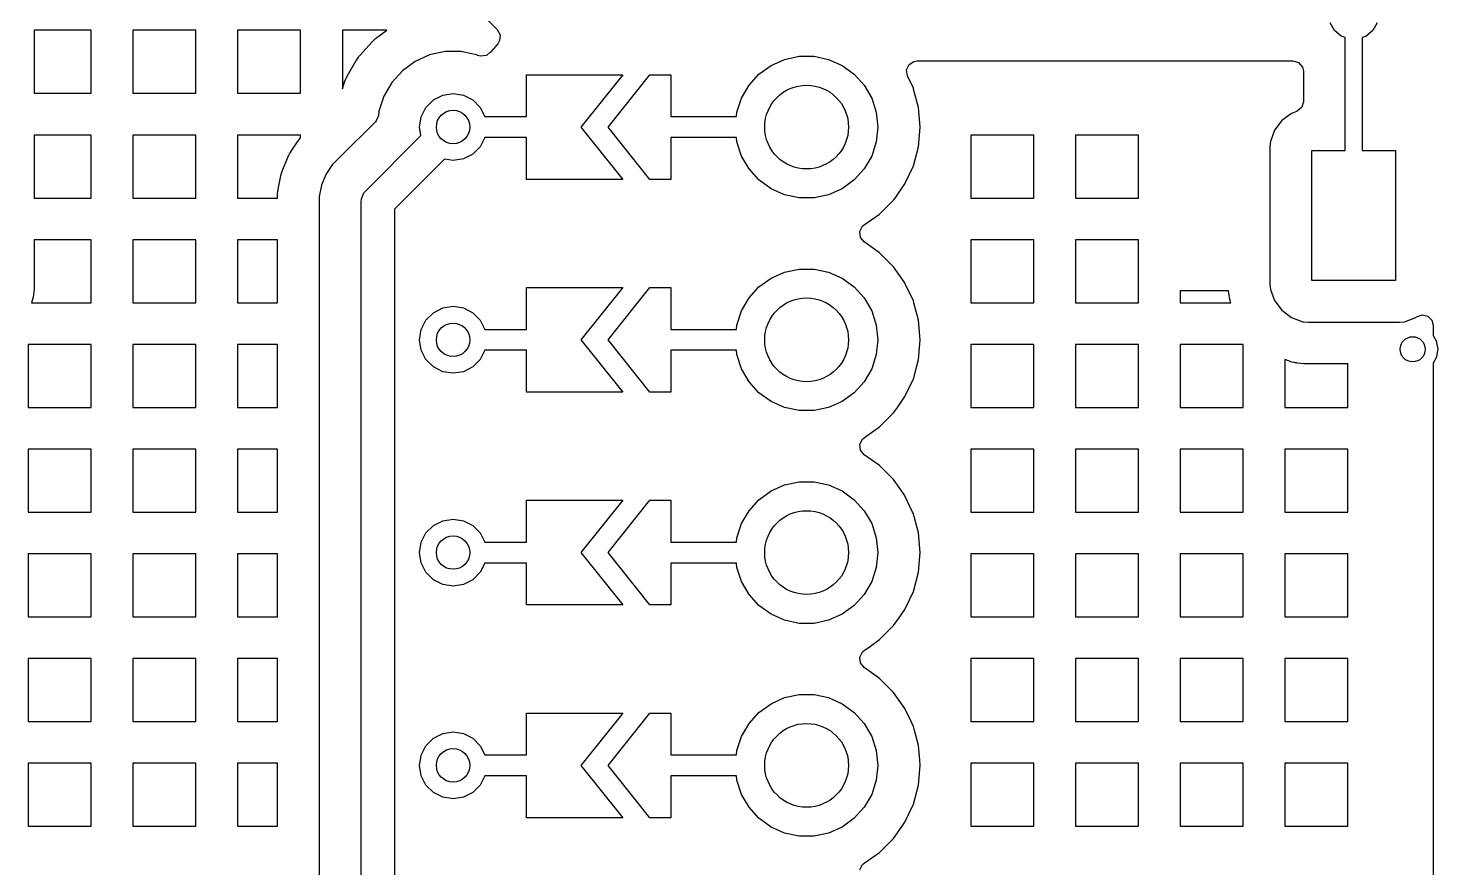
# Model space of a CAD drawing. Extents: x 2.49 to 8.57, y -5.87 to -1.87.
# Drawn here: x 7.91 to 8.572, y -2.864 to -2.47 of the extents above; entities that cross this region are included whole.
import ezdxf

# ---------------------------------------------------------------- set-up
doc = ezdxf.new("R2010")
doc.units = 0
doc.header["$MEASUREMENT"] = 0
doc.layers.add('BLACK', color=7, linetype='CONTINUOUS')

msp = doc.modelspace()

# ---------------------------------------------------------------- linework, layer by layer
at = {"layer": 'BLACK', "linetype": 'CONTINUOUS'}
for p, q in [((8.1129, -2.45314), (8.13021, -2.47045)), ((7.93938, -2.47079), (7.91254, -2.47079)), ((7.91254, -2.47079), (7.91254, -2.50039)), ((7.93938, -2.50039), (7.93938, -2.47079)), ((7.98859, -2.47079), (7.95898, -2.47079)), ((7.95898, -2.47079), (7.95898, -2.50039)), ((7.98859, -2.50039), (7.98859, -2.47079)), ((8.0378, -2.47079), (8.0082, -2.47079)), ((8.0082, -2.47079), (8.0082, -2.50039)), ((8.0378, -2.49825), (8.0378, -2.47079)), ((8.07836, -2.47079), (8.05741, -2.47079)), ((8.05741, -2.47079), (8.05741, -2.49825)), ((8.07366, -2.4742), (8.07836, -2.47079)), ((8.13021, -2.47045), (8.13152, -2.47286)), ((8.52363, -2.47082), (8.52158, -2.46727)), ((8.52677, -2.47346), (8.52363, -2.47082)), ((8.54172, -2.47082), (8.53858, -2.47346)), ((8.54378, -2.46727), (8.54172, -2.47082)), ((8.06569, -2.48256), (8.07137, -2.47626)), ((8.07137, -2.47626), (8.07154, -2.47608)), ((8.07154, -2.47608), (8.07191, -2.47571)), ((8.07191, -2.47571), (8.07209, -2.47554)), ((8.07209, -2.47554), (8.07286, -2.47485)), ((8.07286, -2.47485), (8.07305, -2.47468)), ((8.07305, -2.47468), (8.07345, -2.47436)), ((8.07345, -2.47436), (8.07366, -2.4742)), ((8.13044, -2.47709), (8.12716, -2.48089)), ((8.13133, -2.4756), (8.13044, -2.47709)), ((8.13152, -2.47286), (8.13133, -2.4756)), ((8.52874, -2.47417), (8.52677, -2.47346)), ((8.52874, -2.52728), (8.52874, -2.47417)), ((8.53858, -2.47346), (8.53661, -2.47417)), ((8.53661, -2.47417), (8.53661, -2.52728)), ((8.06445, -2.48419), (8.06505, -2.48336)), ((8.06505, -2.48336), (8.0652, -2.48316)), ((8.0652, -2.48316), (8.06553, -2.48276)), ((8.06553, -2.48276), (8.06569, -2.48256)), ((8.09843, -2.48235), (8.09162, -2.48538)), ((8.10492, -2.48097), (8.09843, -2.48235)), ((8.09843, -2.48235), (8.09843, -2.48235)), ((8.10572, -2.4808), (8.10492, -2.48097)), ((8.11318, -2.4808), (8.10572, -2.4808)), ((8.11442, -2.48107), (8.11318, -2.4808)), ((8.12046, -2.48235), (8.11442, -2.48107)), ((8.12111, -2.48264), (8.12046, -2.48235)), ((8.1224, -2.48301), (8.12111, -2.48264)), ((8.12512, -2.48262), (8.1224, -2.48301)), ((8.12687, -2.4811), (8.12512, -2.48262)), ((8.12693, -2.48115), (8.12687, -2.4811)), ((8.12716, -2.48089), (8.12693, -2.48115)), ((8.26525, -2.48443), (8.27209, -2.48297)), ((8.27209, -2.48297), (8.27909, -2.48297)), ((8.27909, -2.48297), (8.28593, -2.48443)), ((8.05965, -2.4924), (8.06389, -2.48505)), ((8.06389, -2.48505), (8.06402, -2.48483)), ((8.06402, -2.48483), (8.0643, -2.4844)), ((8.0643, -2.4844), (8.06445, -2.48419)), ((8.0856, -2.48976), (8.08061, -2.4953)), ((8.09162, -2.48538), (8.0856, -2.48976)), ((8.09162, -2.48538), (8.09162, -2.48538)), ((8.2532, -2.49138), (8.25886, -2.48727)), ((8.25886, -2.48727), (8.26525, -2.48443)), ((8.28593, -2.48443), (8.29232, -2.48727)), ((8.29232, -2.48727), (8.29798, -2.49138)), ((8.32259, -2.4894), (8.32371, -2.48689)), ((8.323, -2.49212), (8.32259, -2.4894)), ((8.32371, -2.48689), (8.32601, -2.48538)), ((8.32601, -2.48538), (8.32743, -2.48517)), ((8.32743, -2.48517), (8.50415, -2.48517)), ((8.50415, -2.48517), (8.50679, -2.48595)), ((8.50679, -2.48595), (8.50859, -2.48803)), ((8.50859, -2.48803), (8.50904, -2.49005)), ((8.50904, -2.49005), (8.50904, -2.50433)), ((8.05741, -2.49825), (8.05839, -2.49521)), ((8.05839, -2.49521), (8.05848, -2.49497)), ((8.05848, -2.49497), (8.05866, -2.49448)), ((8.05866, -2.49448), (8.05876, -2.49425)), ((8.05876, -2.49425), (8.05918, -2.49331)), ((8.05918, -2.49331), (8.05929, -2.49308)), ((8.05929, -2.49308), (8.05952, -2.49262)), ((8.05952, -2.49262), (8.05965, -2.4924)), ((8.08061, -2.4953), (8.07688, -2.50175)), ((8.1439, -2.51133), (8.1439, -2.49165)), ((8.1439, -2.49165), (8.18917, -2.49165)), ((8.18917, -2.49165), (8.16949, -2.51625)), ((8.18228, -2.51625), (8.20197, -2.49165)), ((8.20197, -2.49165), (8.21181, -2.49165)), ((8.21181, -2.49165), (8.21181, -2.51133)), ((8.24502, -2.50264), (8.24852, -2.49658)), ((8.24852, -2.49658), (8.2532, -2.49138)), ((8.29798, -2.49138), (8.30266, -2.49658)), ((8.30266, -2.49658), (8.30616, -2.50264)), ((8.32574, -2.498), (8.323, -2.49212)), ((7.91254, -2.50039), (7.93938, -2.50039)), ((7.95898, -2.50039), (7.98859, -2.50039)), ((8.0082, -2.50039), (8.0378, -2.50039)), ((8.0378, -2.50039), (8.0378, -2.49825)), ((8.07688, -2.50175), (8.07458, -2.50884)), ((8.07688, -2.50175), (8.07688, -2.50175)), ((8.09671, -2.507), (8.10019, -2.50351)), ((8.10019, -2.50351), (8.10458, -2.50128)), ((8.10458, -2.50128), (8.10945, -2.50051)), ((8.10945, -2.50051), (8.11432, -2.50128)), ((8.11432, -2.50128), (8.11871, -2.50351)), ((8.11871, -2.50351), (8.12219, -2.507)), ((8.24286, -2.5093), (8.24502, -2.50264)), ((8.30616, -2.50264), (8.30832, -2.5093)), ((8.32587, -2.49849), (8.32574, -2.498)), ((8.32574, -2.498), (8.32574, -2.498)), ((8.32815, -2.50699), (8.32587, -2.49849)), ((8.07458, -2.50884), (8.07438, -2.51079)), ((8.07458, -2.50884), (8.07458, -2.50884)), ((8.09447, -2.51139), (8.09671, -2.507)), ((8.12219, -2.507), (8.1244, -2.51133)), ((8.24264, -2.51133), (8.24286, -2.5093)), ((8.30832, -2.5093), (8.30906, -2.51625)), ((8.32896, -2.51625), (8.32815, -2.50699)), ((8.50345, -2.50981), (8.49892, -2.5132)), ((8.50586, -2.50891), (8.50345, -2.50981)), ((8.50345, -2.50981), (8.50345, -2.50981)), ((8.50618, -2.50877), (8.50586, -2.50891)), ((8.50826, -2.50697), (8.50618, -2.50877)), ((8.50904, -2.50433), (8.50826, -2.50697)), ((8.07297, -2.51373), (8.05653, -2.53017)), ((8.07333, -2.51333), (8.07297, -2.51373)), ((8.07438, -2.51079), (8.07333, -2.51333)), ((8.0937, -2.51625), (8.09447, -2.51139)), ((8.09433, -2.52024), (8.0937, -2.51625)), ((8.1244, -2.51133), (8.1439, -2.51133)), ((8.16949, -2.51625), (8.18917, -2.54086)), ((8.20197, -2.54086), (8.18228, -2.51625)), ((8.21181, -2.51133), (8.24264, -2.51133)), ((8.30906, -2.51625), (8.30832, -2.52321)), ((8.32815, -2.52552), (8.32896, -2.51625)), ((8.49892, -2.5132), (8.49552, -2.51774)), ((8.49892, -2.5132), (8.49892, -2.5132)), ((7.93938, -2.52), (7.91254, -2.52)), ((7.91254, -2.52), (7.91254, -2.54961)), ((7.93938, -2.54961), (7.93938, -2.52)), ((7.98859, -2.52), (7.95898, -2.52)), ((7.95898, -2.52), (7.95898, -2.54961)), ((7.98859, -2.54961), (7.98859, -2.52)), ((8.0378, -2.52), (8.0082, -2.52)), ((8.0082, -2.52), (8.0082, -2.54961)), ((8.0331, -2.52804), (8.03665, -2.52272)), ((8.03665, -2.52272), (8.03679, -2.52252)), ((8.03679, -2.52252), (8.03708, -2.52213)), ((8.03708, -2.52213), (8.03723, -2.52195)), ((8.03723, -2.52195), (8.0378, -2.52125)), ((8.0378, -2.52125), (8.0378, -2.52)), ((8.06854, -2.54602), (8.09433, -2.52024)), ((8.1244, -2.52118), (8.12219, -2.52551)), ((8.1439, -2.52118), (8.1244, -2.52118)), ((8.1439, -2.54086), (8.1439, -2.52118)), ((8.24264, -2.52118), (8.21181, -2.52118)), ((8.21181, -2.52118), (8.21181, -2.54086)), ((8.24286, -2.52321), (8.24264, -2.52118)), ((8.24502, -2.52987), (8.24286, -2.52321)), ((8.30832, -2.52321), (8.30616, -2.52987)), ((8.38229, -2.52), (8.35268, -2.52)), ((8.35268, -2.52), (8.35268, -2.54961)), ((8.38229, -2.54961), (8.38229, -2.52)), ((8.4315, -2.52), (8.4019, -2.52)), ((8.4019, -2.52), (8.4019, -2.54961)), ((8.4315, -2.54961), (8.4315, -2.52)), ((8.49354, -2.52305), (8.49329, -2.52539)), ((8.49552, -2.51774), (8.49354, -2.52305)), ((8.49552, -2.51774), (8.49552, -2.51774)), ((8.03174, -2.53058), (8.03184, -2.53036)), ((8.03184, -2.53036), (8.03205, -2.52992)), ((8.03205, -2.52992), (8.03215, -2.52971)), ((8.03215, -2.52971), (8.03261, -2.52886)), ((8.03261, -2.52886), (8.03272, -2.52865)), ((8.03272, -2.52865), (8.03297, -2.52824)), ((8.03297, -2.52824), (8.0331, -2.52804)), ((8.05653, -2.53017), (8.05269, -2.53401)), ((8.05653, -2.53017), (8.05653, -2.53017)), ((8.11871, -2.52899), (8.11432, -2.53123)), ((8.12219, -2.52551), (8.11871, -2.52899)), ((8.24852, -2.53592), (8.24502, -2.52987)), ((8.30616, -2.52987), (8.30266, -2.53592)), ((8.32574, -2.53451), (8.32815, -2.52552)), ((8.49329, -2.52539), (8.49329, -2.52539)), ((8.49329, -2.52539), (8.49329, -2.59019)), ((8.51299, -2.5883), (8.51299, -2.52728)), ((8.51299, -2.52728), (8.52874, -2.52728)), ((8.53661, -2.52728), (8.55236, -2.52728)), ((8.55236, -2.52728), (8.55236, -2.5883)), ((8.02905, -2.53717), (8.02921, -2.53671)), ((8.02921, -2.53671), (8.02929, -2.53649)), ((8.02929, -2.53649), (8.03174, -2.53058)), ((8.05269, -2.53401), (8.04967, -2.53853)), ((8.05269, -2.53401), (8.05269, -2.53401)), ((8.10547, -2.53137), (8.08199, -2.55485)), ((8.10945, -2.532), (8.10547, -2.53137)), ((8.11432, -2.53123), (8.10945, -2.532)), ((8.2532, -2.54112), (8.24852, -2.53592)), ((8.30266, -2.53592), (8.29798, -2.54112)), ((8.32181, -2.54294), (8.32574, -2.53451)), ((8.02721, -2.54552), (8.02846, -2.53925)), ((8.02846, -2.53925), (8.02851, -2.53902)), ((8.02851, -2.53902), (8.02863, -2.53855)), ((8.02863, -2.53855), (8.02869, -2.53832)), ((8.02869, -2.53832), (8.02897, -2.53739)), ((8.02897, -2.53739), (8.02905, -2.53717)), ((8.04759, -2.54355), (8.04653, -2.54888)), ((8.04967, -2.53853), (8.04759, -2.54355)), ((8.04759, -2.54355), (8.04759, -2.54355)), ((8.04967, -2.53853), (8.04967, -2.53853)), ((8.18917, -2.54086), (8.1439, -2.54086)), ((8.21181, -2.54086), (8.20197, -2.54086)), ((8.25886, -2.54524), (8.2532, -2.54112)), ((8.29798, -2.54112), (8.29232, -2.54524)), ((8.31714, -2.54961), (8.32181, -2.54294)), ((7.91254, -2.54961), (7.93938, -2.54961)), ((7.95898, -2.54961), (7.98859, -2.54961)), ((8.0082, -2.54961), (8.02693, -2.54961)), ((8.02693, -2.54815), (8.02696, -2.54767)), ((8.02693, -2.54839), (8.02693, -2.54815)), ((8.02693, -2.54961), (8.02693, -2.54839)), ((8.02696, -2.54767), (8.02697, -2.54743)), ((8.02697, -2.54743), (8.02707, -2.54647)), ((8.02707, -2.54647), (8.0271, -2.54624)), ((8.0271, -2.54624), (8.02717, -2.54576)), ((8.02717, -2.54576), (8.02721, -2.54552)), ((8.04653, -2.54888), (8.04653, -2.54888)), ((8.04653, -2.54888), (8.04653, -3.32274)), ((8.06624, -2.55159), (8.06639, -2.55006)), ((8.06639, -2.55006), (8.06756, -2.54722)), ((8.06756, -2.54722), (8.06854, -2.54602)), ((8.26525, -2.54808), (8.25886, -2.54524)), ((8.27209, -2.54954), (8.26525, -2.54808)), ((8.27909, -2.54954), (8.27209, -2.54954)), ((8.28593, -2.54808), (8.27909, -2.54954)), ((8.29232, -2.54524), (8.28593, -2.54808)), ((8.31648, -2.55056), (8.31714, -2.54961)), ((8.35268, -2.54961), (8.38229, -2.54961)), ((8.4019, -2.54961), (8.4315, -2.54961)), ((8.06624, -3.32546), (8.06624, -2.55159)), ((8.08199, -2.55485), (8.08199, -3.3222)), ((8.3099, -2.55714), (8.31648, -2.55056)), ((8.30059, -2.56537), (8.30183, -2.56291)), ((8.30183, -2.56291), (8.30259, -2.56225)), ((8.30259, -2.56225), (8.3099, -2.55714)), ((7.93938, -2.56921), (7.91254, -2.56921)), ((7.91254, -2.56921), (7.91254, -2.58501)), ((7.93938, -2.59882), (7.93938, -2.56921)), ((7.98859, -2.56921), (7.95898, -2.56921)), ((7.95898, -2.56921), (7.95898, -2.59882)), ((7.98859, -2.59882), (7.98859, -2.56921)), ((8.02693, -2.56921), (8.0082, -2.56921)), ((8.0082, -2.56921), (8.0082, -2.59882)), ((8.02693, -2.59882), (8.02693, -2.56921)), ((8.30087, -2.5681), (8.30059, -2.56537)), ((8.30259, -2.57025), (8.30087, -2.5681)), ((8.38229, -2.56921), (8.35268, -2.56921)), ((8.35268, -2.56921), (8.35268, -2.59882)), ((8.38229, -2.59882), (8.38229, -2.56921)), ((8.4315, -2.56921), (8.4019, -2.56921)), ((8.4019, -2.56921), (8.4019, -2.59882)), ((8.4315, -2.59882), (8.4315, -2.56921)), ((8.3099, -2.57537), (8.30259, -2.57025)), ((8.31648, -2.58195), (8.3099, -2.57537)), ((8.3099, -2.57537), (8.3099, -2.57537)), ((8.26525, -2.58443), (8.27209, -2.58297)), ((8.27209, -2.58297), (8.27909, -2.58297)), ((8.27909, -2.58297), (8.28593, -2.58443)), ((8.32178, -2.58952), (8.31648, -2.58195)), ((7.91254, -2.58501), (7.91254, -2.58501)), ((7.91254, -2.58501), (7.91254, -2.59245)), ((8.2532, -2.59138), (8.25886, -2.58727)), ((8.25886, -2.58727), (8.26525, -2.58443)), ((8.28593, -2.58443), (8.29232, -2.58727)), ((8.29232, -2.58727), (8.29798, -2.59138)), ((8.32181, -2.58957), (8.32178, -2.58952)), ((8.32574, -2.598), (8.32181, -2.58957)), ((8.55236, -2.5883), (8.51299, -2.5883)), ((7.91204, -2.59626), (7.91135, -2.59882)), ((7.91211, -2.59595), (7.91204, -2.59626)), ((7.91224, -2.59532), (7.91211, -2.59595)), ((7.91229, -2.595), (7.91224, -2.59532)), ((7.91246, -2.59373), (7.91229, -2.595)), ((7.91249, -2.59341), (7.91246, -2.59373)), ((7.91253, -2.59277), (7.91249, -2.59341)), ((7.91254, -2.59245), (7.91253, -2.59277)), ((8.1439, -2.61133), (8.1439, -2.59165)), ((8.1439, -2.59165), (8.18917, -2.59165)), ((8.18917, -2.59165), (8.16949, -2.61625)), ((8.18228, -2.61625), (8.20197, -2.59165)), ((8.20197, -2.59165), (8.21181, -2.59165)), ((8.21181, -2.59165), (8.21181, -2.61133)), ((8.24502, -2.60264), (8.24852, -2.59658)), ((8.24852, -2.59658), (8.2532, -2.59138)), ((8.29798, -2.59138), (8.30266, -2.59658)), ((8.30266, -2.59658), (8.30616, -2.60264)), ((8.47389, -2.59318), (8.45111, -2.59318)), ((8.45111, -2.59318), (8.45111, -2.59882)), ((8.47411, -2.59524), (8.47389, -2.59318)), ((8.47415, -2.59554), (8.47411, -2.59524)), ((8.47426, -2.59615), (8.47415, -2.59554)), ((8.47432, -2.59645), (8.47426, -2.59615)), ((8.4746, -2.59764), (8.47432, -2.59645)), ((8.49329, -2.59019), (8.49329, -2.59019)), ((8.49329, -2.59019), (8.49354, -2.59253)), ((8.49354, -2.59253), (8.49552, -2.59784)), ((7.91135, -2.59882), (7.93938, -2.59882)), ((7.95898, -2.59882), (7.98859, -2.59882)), ((8.0082, -2.59882), (8.02693, -2.59882)), ((8.10019, -2.60351), (8.10458, -2.60128)), ((8.10458, -2.60128), (8.10945, -2.60051)), ((8.10945, -2.60051), (8.11432, -2.60128)), ((8.11432, -2.60128), (8.11871, -2.60351)), ((8.24286, -2.6093), (8.24502, -2.60264)), ((8.30616, -2.60264), (8.30832, -2.6093)), ((8.32596, -2.59881), (8.32574, -2.598)), ((8.32574, -2.598), (8.32574, -2.598)), ((8.32574, -2.598), (8.32574, -2.598)), ((8.32596, -2.59882), (8.32596, -2.59881)), ((8.32815, -2.60699), (8.32596, -2.59882)), ((8.35268, -2.59882), (8.38229, -2.59882)), ((8.4019, -2.59882), (8.4315, -2.59882)), ((8.45111, -2.59882), (8.47496, -2.59882)), ((8.47468, -2.59793), (8.4746, -2.59764)), ((8.47486, -2.59852), (8.47468, -2.59793)), ((8.47496, -2.59881), (8.47486, -2.59852)), ((8.47496, -2.59882), (8.47496, -2.59881)), ((8.49552, -2.59784), (8.49552, -2.59784)), ((8.49552, -2.59784), (8.49892, -2.60238)), ((8.49892, -2.60238), (8.49892, -2.60238)), ((8.49892, -2.60238), (8.50345, -2.60577)), ((8.09447, -2.61139), (8.09671, -2.607)), ((8.09671, -2.607), (8.10019, -2.60351)), ((8.11871, -2.60351), (8.12219, -2.607)), ((8.12219, -2.607), (8.1244, -2.61133)), ((8.24264, -2.61133), (8.24286, -2.6093)), ((8.30832, -2.6093), (8.30906, -2.61625)), ((8.32896, -2.61625), (8.32815, -2.60699)), ((8.50345, -2.60577), (8.50345, -2.60577)), ((8.50345, -2.60577), (8.50876, -2.60775)), ((8.50876, -2.60775), (8.50876, -2.60775)), ((8.50876, -2.60775), (8.50903, -2.60778)), ((8.50903, -2.60778), (8.51111, -2.60801)), ((8.51111, -2.60801), (8.55425, -2.60801)), ((8.55425, -2.60801), (8.55659, -2.60775)), ((8.55659, -2.60775), (8.5619, -2.60577)), ((8.5619, -2.60577), (8.56225, -2.60551)), ((8.56225, -2.60551), (8.56483, -2.60455)), ((8.56483, -2.60455), (8.56752, -2.60514)), ((8.56752, -2.60514), (8.56946, -2.60708)), ((8.56946, -2.60708), (8.57006, -2.60942)), ((8.57006, -2.60942), (8.57006, -2.61418)), ((8.0937, -2.61625), (8.09447, -2.61139)), ((8.09447, -2.62112), (8.0937, -2.61625)), ((8.1244, -2.61133), (8.1439, -2.61133)), ((8.16949, -2.61625), (8.18917, -2.64086)), ((8.20197, -2.64086), (8.18228, -2.61625)), ((8.21181, -2.61133), (8.24264, -2.61133)), ((8.30906, -2.61625), (8.30832, -2.62321)), ((8.32815, -2.62552), (8.32896, -2.61625)), ((8.57006, -2.61418), (8.57149, -2.61667)), ((7.93938, -2.61843), (7.90977, -2.61843)), ((7.90977, -2.61843), (7.90977, -2.64803)), ((7.93938, -2.64803), (7.93938, -2.61843)), ((7.98859, -2.61843), (7.95898, -2.61843)), ((7.95898, -2.61843), (7.95898, -2.64803)), ((7.98859, -2.64803), (7.98859, -2.61843)), ((8.02693, -2.61843), (8.0082, -2.61843)), ((8.0082, -2.61843), (8.0082, -2.64803)), ((8.02693, -2.64803), (8.02693, -2.61843)), ((8.09671, -2.62551), (8.09447, -2.62112)), ((8.1244, -2.62118), (8.12219, -2.62551)), ((8.1439, -2.62118), (8.1244, -2.62118)), ((8.1439, -2.64086), (8.1439, -2.62118)), ((8.24264, -2.62118), (8.21181, -2.62118)), ((8.21181, -2.62118), (8.21181, -2.64086)), ((8.24286, -2.62321), (8.24264, -2.62118)), ((8.24502, -2.62987), (8.24286, -2.62321)), ((8.30832, -2.62321), (8.30616, -2.62987)), ((8.38229, -2.61843), (8.35268, -2.61843)), ((8.35268, -2.61843), (8.35268, -2.64803)), ((8.38229, -2.64803), (8.38229, -2.61843)), ((8.4315, -2.61843), (8.4019, -2.61843)), ((8.4019, -2.61843), (8.4019, -2.64803)), ((8.4315, -2.64803), (8.4315, -2.61843)), ((8.48071, -2.61843), (8.45111, -2.61843)), ((8.45111, -2.61843), (8.45111, -2.64803)), ((8.48071, -2.64803), (8.48071, -2.61843)), ((8.57149, -2.61667), (8.57221, -2.62071)), ((8.57221, -2.62071), (8.57149, -2.62475)), ((8.10019, -2.62899), (8.09671, -2.62551)), ((8.10458, -2.63123), (8.10019, -2.62899)), ((8.11871, -2.62899), (8.11432, -2.63123)), ((8.12219, -2.62551), (8.11871, -2.62899)), ((8.24852, -2.63592), (8.24502, -2.62987)), ((8.30616, -2.62987), (8.30266, -2.63592)), ((8.32574, -2.63451), (8.32815, -2.62552)), ((8.50248, -2.62634), (8.50032, -2.62553)), ((8.50032, -2.62553), (8.50032, -2.64803)), ((8.50277, -2.62644), (8.50248, -2.62634)), ((8.50336, -2.62661), (8.50277, -2.62644)), ((8.50366, -2.62669), (8.50336, -2.62661)), ((8.50485, -2.62698), (8.50366, -2.62669)), ((8.50515, -2.62704), (8.50485, -2.62698)), ((8.50575, -2.62714), (8.50515, -2.62704)), ((8.50606, -2.62718), (8.50575, -2.62714)), ((8.50927, -2.62753), (8.50606, -2.62718)), ((8.5094, -2.62754), (8.50927, -2.62753)), ((8.50966, -2.62756), (8.5094, -2.62754)), ((8.5098, -2.62757), (8.50966, -2.62756)), ((8.51032, -2.6276), (8.5098, -2.62757)), ((8.51045, -2.6276), (8.51032, -2.6276)), ((8.51071, -2.62761), (8.51045, -2.6276)), ((8.51084, -2.62761), (8.51071, -2.62761)), ((8.52993, -2.62761), (8.51084, -2.62761)), ((8.52993, -2.64803), (8.52993, -2.62761)), ((8.57149, -2.62475), (8.57006, -2.62723)), ((8.57006, -2.62723), (8.57006, -5.33301)), ((8.10945, -2.632), (8.10458, -2.63123)), ((8.11432, -2.63123), (8.10945, -2.632)), ((8.2532, -2.64112), (8.24852, -2.63592)), ((8.30266, -2.63592), (8.29798, -2.64112)), ((8.32181, -2.64294), (8.32574, -2.63451)), ((8.18917, -2.64086), (8.1439, -2.64086)), ((8.21181, -2.64086), (8.20197, -2.64086)), ((8.25886, -2.64524), (8.2532, -2.64112)), ((8.29798, -2.64112), (8.29232, -2.64524)), ((8.31825, -2.64803), (8.32181, -2.64294)), ((7.90977, -2.64803), (7.93938, -2.64803)), ((7.95898, -2.64803), (7.98859, -2.64803)), ((8.0082, -2.64803), (8.02693, -2.64803)), ((8.26525, -2.64808), (8.25886, -2.64524)), ((8.27209, -2.64954), (8.26525, -2.64808)), ((8.27909, -2.64954), (8.27209, -2.64954)), ((8.28593, -2.64808), (8.27909, -2.64954)), ((8.29232, -2.64524), (8.28593, -2.64808)), ((8.31648, -2.65056), (8.31825, -2.64803)), ((8.35268, -2.64803), (8.38229, -2.64803)), ((8.4019, -2.64803), (8.4315, -2.64803)), ((8.45111, -2.64803), (8.48071, -2.64803)), ((8.50032, -2.64803), (8.52993, -2.64803)), ((8.3099, -2.65714), (8.31648, -2.65056)), ((8.30059, -2.66537), (8.30183, -2.66291)), ((8.30183, -2.66291), (8.30259, -2.66225)), ((8.30259, -2.66225), (8.30347, -2.66164)), ((8.30347, -2.66164), (8.3099, -2.65714)), ((7.93938, -2.66764), (7.90977, -2.66764)), ((7.90977, -2.66764), (7.90977, -2.69724)), ((7.93938, -2.69724), (7.93938, -2.66764)), ((7.98859, -2.66764), (7.95898, -2.66764)), ((7.95898, -2.66764), (7.95898, -2.69724)), ((7.98859, -2.69724), (7.98859, -2.66764)), ((8.02693, -2.66764), (8.0082, -2.66764)), ((8.0082, -2.66764), (8.0082, -2.69724)), ((8.02693, -2.69724), (8.02693, -2.66764)), ((8.30087, -2.6681), (8.30059, -2.66537)), ((8.30259, -2.67025), (8.30087, -2.6681)), ((8.38229, -2.66764), (8.35268, -2.66764)), ((8.35268, -2.66764), (8.35268, -2.69724)), ((8.38229, -2.69724), (8.38229, -2.66764)), ((8.4315, -2.66764), (8.4019, -2.66764)), ((8.4019, -2.66764), (8.4019, -2.69724)), ((8.4315, -2.69724), (8.4315, -2.66764)), ((8.48071, -2.66764), (8.45111, -2.66764)), ((8.45111, -2.66764), (8.45111, -2.69724)), ((8.48071, -2.69724), (8.48071, -2.66764)), ((8.52993, -2.66764), (8.50032, -2.66764)), ((8.50032, -2.66764), (8.50032, -2.69724)), ((8.52993, -2.69724), (8.52993, -2.66764)), ((8.3099, -2.67537), (8.30259, -2.67025)), ((8.31648, -2.68195), (8.3099, -2.67537)), ((8.3099, -2.67537), (8.3099, -2.67537)), ((8.32172, -2.68943), (8.31648, -2.68195)), ((8.2532, -2.69138), (8.25886, -2.68727)), ((8.25886, -2.68727), (8.26525, -2.68443)), ((8.26525, -2.68443), (8.27209, -2.68297)), ((8.27209, -2.68297), (8.27909, -2.68297)), ((8.27909, -2.68297), (8.28593, -2.68443)), ((8.28593, -2.68443), (8.29232, -2.68727)), ((8.29232, -2.68727), (8.29798, -2.69138)), ((8.32181, -2.68957), (8.32172, -2.68943)), ((8.1439, -2.71133), (8.1439, -2.69165)), ((8.1439, -2.69165), (8.18917, -2.69165)), ((8.18917, -2.69165), (8.16949, -2.71625)), ((8.18228, -2.71625), (8.20197, -2.69165)), ((8.20197, -2.69165), (8.21181, -2.69165)), ((8.21181, -2.69165), (8.21181, -2.71133)), ((8.24852, -2.69658), (8.2532, -2.69138)), ((8.29798, -2.69138), (8.30266, -2.69658)), ((8.32539, -2.69724), (8.32181, -2.68957)), ((7.90977, -2.69724), (7.93938, -2.69724)), ((7.95898, -2.69724), (7.98859, -2.69724)), ((8.0082, -2.69724), (8.02693, -2.69724)), ((8.10019, -2.70351), (8.10458, -2.70128)), ((8.10458, -2.70128), (8.10945, -2.70051)), ((8.10945, -2.70051), (8.11432, -2.70128)), ((8.11432, -2.70128), (8.11871, -2.70351)), ((8.24286, -2.7093), (8.24502, -2.70264)), ((8.24502, -2.70264), (8.24852, -2.69658)), ((8.30266, -2.69658), (8.30616, -2.70264)), ((8.30616, -2.70264), (8.30832, -2.7093)), ((8.32574, -2.698), (8.32539, -2.69724)), ((8.32607, -2.69923), (8.32574, -2.698)), ((8.32574, -2.698), (8.32574, -2.698)), ((8.32574, -2.698), (8.32574, -2.698)), ((8.32815, -2.70699), (8.32607, -2.69923)), ((8.35268, -2.69724), (8.38229, -2.69724)), ((8.4019, -2.69724), (8.4315, -2.69724)), ((8.45111, -2.69724), (8.48071, -2.69724)), ((8.50032, -2.69724), (8.52993, -2.69724)), ((8.09447, -2.71139), (8.09671, -2.707)), ((8.09671, -2.707), (8.10019, -2.70351)), ((8.11871, -2.70351), (8.12219, -2.707)), ((8.12219, -2.707), (8.1244, -2.71133)), ((8.24264, -2.71133), (8.24286, -2.7093)), ((8.30832, -2.7093), (8.30906, -2.71625)), ((8.32896, -2.71625), (8.32815, -2.70699)), ((8.0937, -2.71625), (8.09447, -2.71139)), ((8.1244, -2.71133), (8.1439, -2.71133)), ((8.21181, -2.71133), (8.24264, -2.71133)), ((7.93938, -2.71685), (7.90977, -2.71685)), ((7.90977, -2.71685), (7.90977, -2.74646)), ((7.93938, -2.74646), (7.93938, -2.71685)), ((7.98859, -2.71685), (7.95898, -2.71685)), ((7.95898, -2.71685), (7.95898, -2.74646)), ((7.98859, -2.74646), (7.98859, -2.71685)), ((8.02693, -2.71685), (8.0082, -2.71685)), ((8.0082, -2.71685), (8.0082, -2.74646)), ((8.02693, -2.74646), (8.02693, -2.71685)), ((8.09447, -2.72112), (8.0937, -2.71625)), ((8.09671, -2.72551), (8.09447, -2.72112)), ((8.1244, -2.72118), (8.12219, -2.72551)), ((8.1439, -2.72118), (8.1244, -2.72118)), ((8.1439, -2.74086), (8.1439, -2.72118)), ((8.16949, -2.71625), (8.18917, -2.74086)), ((8.20197, -2.74086), (8.18228, -2.71625)), ((8.24264, -2.72118), (8.21181, -2.72118)), ((8.21181, -2.72118), (8.21181, -2.74086)), ((8.24286, -2.72321), (8.24264, -2.72118)), ((8.30906, -2.71625), (8.30832, -2.72321)), ((8.32815, -2.72552), (8.32896, -2.71625)), ((8.38229, -2.71685), (8.35268, -2.71685)), ((8.35268, -2.71685), (8.35268, -2.74646)), ((8.38229, -2.74646), (8.38229, -2.71685)), ((8.4315, -2.71685), (8.4019, -2.71685)), ((8.4019, -2.71685), (8.4019, -2.74646)), ((8.4315, -2.74646), (8.4315, -2.71685)), ((8.48071, -2.71685), (8.45111, -2.71685)), ((8.45111, -2.71685), (8.45111, -2.74646)), ((8.48071, -2.74646), (8.48071, -2.71685)), ((8.52993, -2.71685), (8.50032, -2.71685)), ((8.50032, -2.71685), (8.50032, -2.74646)), ((8.52993, -2.74646), (8.52993, -2.71685)), ((8.10019, -2.72899), (8.09671, -2.72551)), ((8.10458, -2.73123), (8.10019, -2.72899)), ((8.11871, -2.72899), (8.11432, -2.73123)), ((8.12219, -2.72551), (8.11871, -2.72899)), ((8.24502, -2.72987), (8.24286, -2.72321)), ((8.30832, -2.72321), (8.30616, -2.72987)), ((8.32574, -2.73451), (8.32815, -2.72552)), ((8.10945, -2.732), (8.10458, -2.73123)), ((8.11432, -2.73123), (8.10945, -2.732)), ((8.24852, -2.73592), (8.24502, -2.72987)), ((8.30616, -2.72987), (8.30266, -2.73592)), ((8.32181, -2.74294), (8.32574, -2.73451)), ((8.18917, -2.74086), (8.1439, -2.74086)), ((8.21181, -2.74086), (8.20197, -2.74086)), ((8.2532, -2.74112), (8.24852, -2.73592)), ((8.25886, -2.74524), (8.2532, -2.74112)), ((8.29798, -2.74112), (8.29232, -2.74524)), ((8.30266, -2.73592), (8.29798, -2.74112)), ((7.90977, -2.74646), (7.93938, -2.74646)), ((7.95898, -2.74646), (7.98859, -2.74646)), ((8.0082, -2.74646), (8.02693, -2.74646)), ((8.26525, -2.74808), (8.25886, -2.74524)), ((8.27209, -2.74954), (8.26525, -2.74808)), ((8.28593, -2.74808), (8.27909, -2.74954)), ((8.29232, -2.74524), (8.28593, -2.74808)), ((8.31648, -2.75056), (8.31935, -2.74646)), ((8.31935, -2.74646), (8.32181, -2.74294)), ((8.35268, -2.74646), (8.38229, -2.74646)), ((8.4019, -2.74646), (8.4315, -2.74646)), ((8.45111, -2.74646), (8.48071, -2.74646)), ((8.50032, -2.74646), (8.52993, -2.74646)), ((8.27909, -2.74954), (8.27209, -2.74954)), ((8.3099, -2.75714), (8.31648, -2.75056)), ((8.30183, -2.76291), (8.30259, -2.76225)), ((8.30259, -2.76225), (8.30554, -2.76019)), ((8.30554, -2.76019), (8.3099, -2.75714)), ((7.93938, -2.76606), (7.90977, -2.76606)), ((7.90977, -2.76606), (7.90977, -2.79567)), ((7.93938, -2.79567), (7.93938, -2.76606)), ((7.98859, -2.76606), (7.95898, -2.76606)), ((7.95898, -2.76606), (7.95898, -2.79567)), ((7.98859, -2.79567), (7.98859, -2.76606)), ((8.02693, -2.76606), (8.0082, -2.76606)), ((8.0082, -2.76606), (8.0082, -2.79567)), ((8.02693, -2.79567), (8.02693, -2.76606)), ((8.30059, -2.76537), (8.30183, -2.76291)), ((8.30087, -2.7681), (8.30059, -2.76537)), ((8.30259, -2.77025), (8.30087, -2.7681)), ((8.38229, -2.76606), (8.35268, -2.76606)), ((8.35268, -2.76606), (8.35268, -2.79567)), ((8.38229, -2.79567), (8.38229, -2.76606)), ((8.4315, -2.76606), (8.4019, -2.76606)), ((8.4019, -2.76606), (8.4019, -2.79567)), ((8.4315, -2.79567), (8.4315, -2.76606)), ((8.48071, -2.76606), (8.45111, -2.76606)), ((8.45111, -2.76606), (8.45111, -2.79567)), ((8.48071, -2.79567), (8.48071, -2.76606)), ((8.52993, -2.76606), (8.50032, -2.76606)), ((8.50032, -2.76606), (8.50032, -2.79567)), ((8.52993, -2.79567), (8.52993, -2.76606)), ((8.3099, -2.77537), (8.30259, -2.77025)), ((8.31648, -2.78195), (8.3099, -2.77537)), ((8.3099, -2.77537), (8.3099, -2.77537)), ((8.32181, -2.78956), (8.31648, -2.78195)), ((8.2532, -2.79138), (8.25886, -2.78727)), ((8.25886, -2.78727), (8.26525, -2.78443)), ((8.26525, -2.78443), (8.27209, -2.78297)), ((8.27209, -2.78297), (8.27909, -2.78297)), ((8.27909, -2.78297), (8.28593, -2.78443)), ((8.28593, -2.78443), (8.29232, -2.78727)), ((8.29232, -2.78727), (8.29798, -2.79138)), ((8.1439, -2.81133), (8.1439, -2.79165)), ((8.1439, -2.79165), (8.18917, -2.79165)), ((8.18917, -2.79165), (8.16949, -2.81625)), ((8.18228, -2.81625), (8.20197, -2.79165)), ((8.20197, -2.79165), (8.21181, -2.79165)), ((8.21181, -2.79165), (8.21181, -2.81133)), ((8.24852, -2.79658), (8.2532, -2.79138)), ((8.29798, -2.79138), (8.30266, -2.79658)), ((8.32181, -2.78957), (8.32181, -2.78956)), ((8.32466, -2.79567), (8.32181, -2.78957)), ((7.90977, -2.79567), (7.93938, -2.79567)), ((7.95898, -2.79567), (7.98859, -2.79567)), ((8.0082, -2.79567), (8.02693, -2.79567)), ((8.10019, -2.80351), (8.10458, -2.80128)), ((8.10458, -2.80128), (8.10945, -2.80051)), ((8.10945, -2.80051), (8.11432, -2.80128)), ((8.11432, -2.80128), (8.11871, -2.80351)), ((8.24502, -2.80264), (8.24852, -2.79658)), ((8.30266, -2.79658), (8.30616, -2.80264)), ((8.32574, -2.798), (8.32466, -2.79567)), ((8.32607, -2.79922), (8.32574, -2.798)), ((8.32574, -2.798), (8.32574, -2.798)), ((8.32574, -2.798), (8.32574, -2.798)), ((8.32815, -2.80699), (8.32607, -2.79922)), ((8.35268, -2.79567), (8.38229, -2.79567)), ((8.4019, -2.79567), (8.4315, -2.79567)), ((8.45111, -2.79567), (8.48071, -2.79567)), ((8.50032, -2.79567), (8.52993, -2.79567)), ((8.09447, -2.81139), (8.09671, -2.807)), ((8.09671, -2.807), (8.10019, -2.80351)), ((8.11871, -2.80351), (8.12219, -2.807)), ((8.12219, -2.807), (8.1244, -2.81133)), ((8.24286, -2.8093), (8.24502, -2.80264)), ((8.30616, -2.80264), (8.30832, -2.8093)), ((8.32874, -2.81371), (8.32815, -2.80699)), ((7.93938, -2.81528), (7.90977, -2.81528)), ((7.90977, -2.81528), (7.90977, -2.84488)), ((7.93938, -2.84488), (7.93938, -2.81528)), ((7.98859, -2.81528), (7.95898, -2.81528)), ((7.95898, -2.81528), (7.95898, -2.84488)), ((7.98859, -2.84488), (7.98859, -2.81528)), ((8.02693, -2.81528), (8.0082, -2.81528)), ((8.0082, -2.81528), (8.0082, -2.84488)), ((8.02693, -2.84488), (8.02693, -2.81528)), ((8.0937, -2.81625), (8.09447, -2.81139)), ((8.1244, -2.81133), (8.1439, -2.81133)), ((8.21181, -2.81133), (8.24264, -2.81133)), ((8.24264, -2.81133), (8.24286, -2.8093)), ((8.30832, -2.8093), (8.30906, -2.81625)), ((8.32896, -2.81617), (8.32874, -2.81371)), ((8.38229, -2.81528), (8.35268, -2.81528)), ((8.35268, -2.81528), (8.35268, -2.84488)), ((8.38229, -2.84488), (8.38229, -2.81528)), ((8.4315, -2.81528), (8.4019, -2.81528)), ((8.4019, -2.81528), (8.4019, -2.84488)), ((8.4315, -2.84488), (8.4315, -2.81528)), ((8.48071, -2.81528), (8.45111, -2.81528)), ((8.45111, -2.81528), (8.45111, -2.84488)), ((8.48071, -2.84488), (8.48071, -2.81528)), ((8.52993, -2.81528), (8.50032, -2.81528)), ((8.50032, -2.81528), (8.50032, -2.84488)), ((8.52993, -2.84488), (8.52993, -2.81528)), ((8.09447, -2.82112), (8.0937, -2.81625)), ((8.09671, -2.82551), (8.09447, -2.82112)), ((8.1244, -2.82118), (8.12219, -2.82551)), ((8.1439, -2.82118), (8.1244, -2.82118)), ((8.1439, -2.84086), (8.1439, -2.82118)), ((8.16949, -2.81625), (8.18917, -2.84086)), ((8.20197, -2.84086), (8.18228, -2.81625)), ((8.24264, -2.82118), (8.21181, -2.82118)), ((8.21181, -2.82118), (8.21181, -2.84086)), ((8.24286, -2.82321), (8.24264, -2.82118)), ((8.30906, -2.81625), (8.30832, -2.82321)), ((8.32815, -2.82552), (8.32896, -2.81625)), ((8.32896, -2.81625), (8.32896, -2.81617)), ((8.10019, -2.82899), (8.09671, -2.82551)), ((8.12219, -2.82551), (8.11871, -2.82899)), ((8.24502, -2.82987), (8.24286, -2.82321)), ((8.30832, -2.82321), (8.30616, -2.82987)), ((8.32574, -2.83451), (8.32815, -2.82552)), ((8.10458, -2.83123), (8.10019, -2.82899)), ((8.10945, -2.832), (8.10458, -2.83123)), ((8.11432, -2.83123), (8.10945, -2.832)), ((8.11871, -2.82899), (8.11432, -2.83123)), ((8.24852, -2.83592), (8.24502, -2.82987)), ((8.30616, -2.82987), (8.30266, -2.83592)), ((8.32181, -2.84294), (8.32574, -2.83451)), ((8.18917, -2.84086), (8.1439, -2.84086)), ((8.21181, -2.84086), (8.20197, -2.84086)), ((8.2532, -2.84112), (8.24852, -2.83592)), ((8.25886, -2.84524), (8.2532, -2.84112)), ((8.29798, -2.84112), (8.29232, -2.84524)), ((8.30266, -2.83592), (8.29798, -2.84112)), ((7.90977, -2.84488), (7.93938, -2.84488)), ((7.95898, -2.84488), (7.98859, -2.84488)), ((8.0082, -2.84488), (8.02693, -2.84488)), ((8.26525, -2.84808), (8.25886, -2.84524)), ((8.27209, -2.84954), (8.26525, -2.84808)), ((8.28593, -2.84808), (8.27909, -2.84954)), ((8.29232, -2.84524), (8.28593, -2.84808)), ((8.31648, -2.85056), (8.32045, -2.84488)), ((8.32045, -2.84488), (8.32181, -2.84294)), ((8.35268, -2.84488), (8.38229, -2.84488)), ((8.4019, -2.84488), (8.4315, -2.84488)), ((8.45111, -2.84488), (8.48071, -2.84488)), ((8.50032, -2.84488), (8.52993, -2.84488)), ((8.27909, -2.84954), (8.27209, -2.84954)), ((8.3099, -2.85714), (8.31648, -2.85056)), ((8.30259, -2.86225), (8.3099, -2.85714)), ((8.30059, -2.86537), (8.30183, -2.86291)), ((8.30183, -2.86291), (8.30259, -2.86225))]:
    msp.add_line(p, q, dxfattribs=at)
at = {"layer": 'BLACK'}
for centre, radius in [((8.27559, -2.51625), 0.01969), ((8.10945, -2.51625), 0.00787), ((8.27559, -2.61625), 0.01969), ((8.10945, -2.61625), 0.00787), ((8.56039, -2.62071), 0.00591), ((8.27559, -2.71625), 0.01969), ((8.10945, -2.71625), 0.00787), ((8.27559, -2.81625), 0.01969), ((8.10945, -2.81625), 0.00787)]:
    msp.add_circle(centre, radius, dxfattribs=at)

doc.saveas('drawing.dxf')
